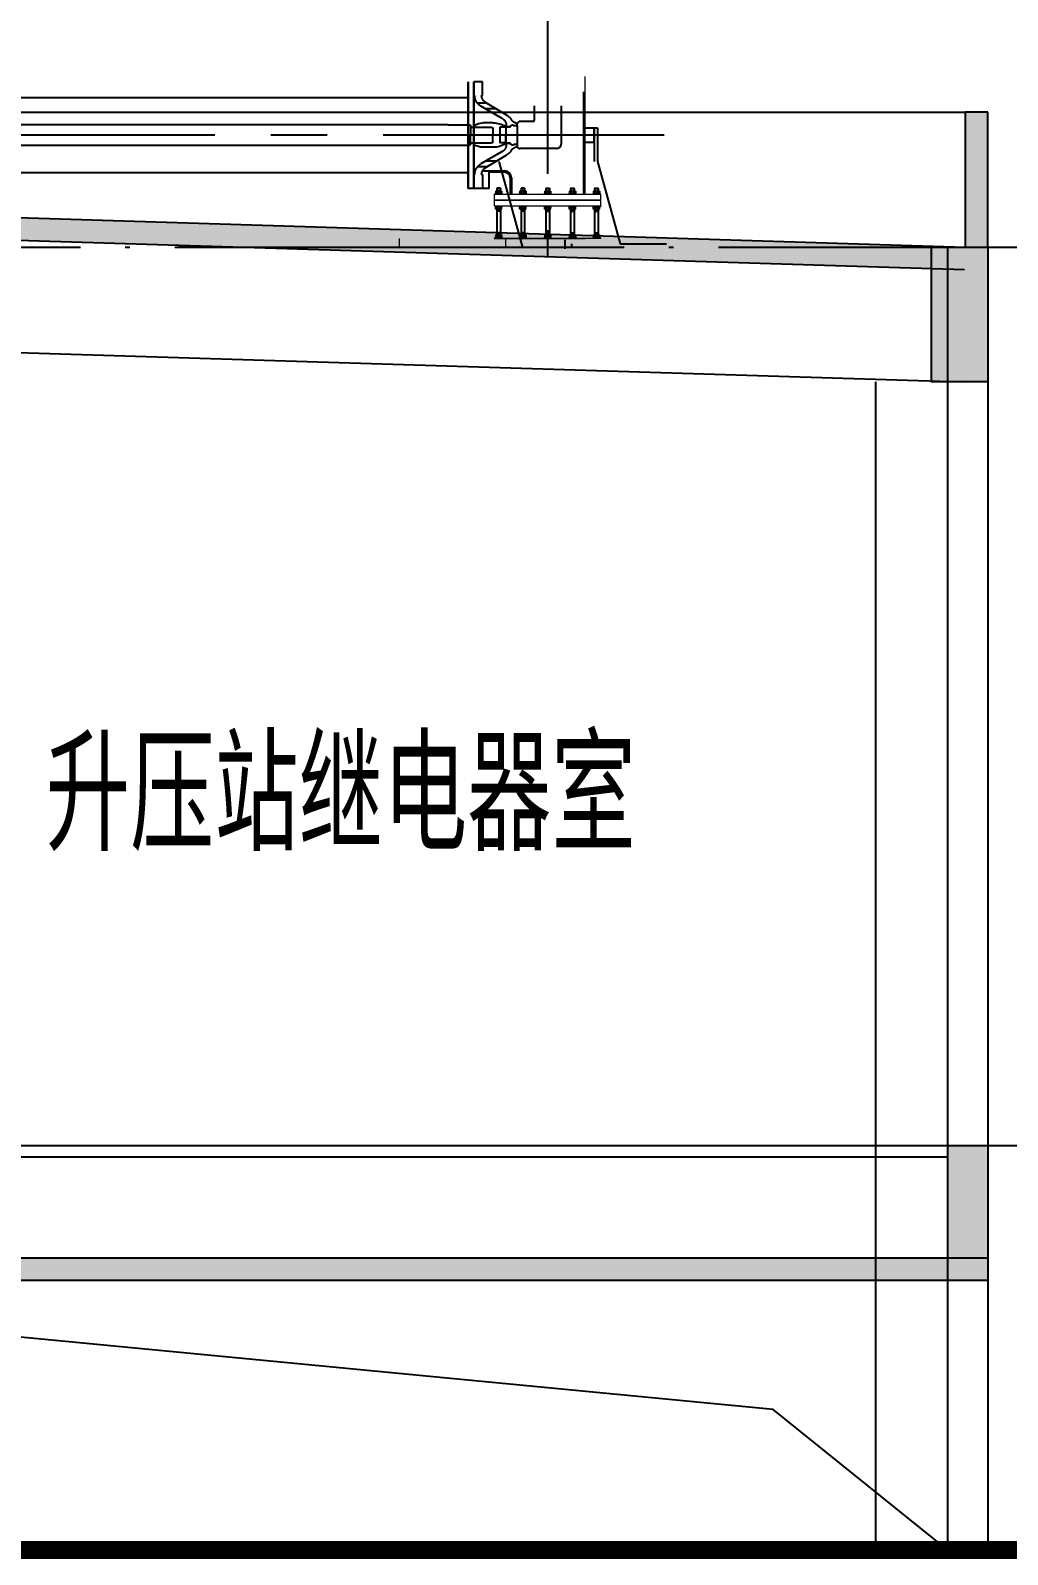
# Model space of a CAD drawing. Header units: millimetres. Extents: x 283073 to 367223, y 132052 to 191502.
# Drawn here: x 356817 to 361166, y 145836 to 152621 of the extents above; entities that cross this region are included whole.
import ezdxf
from ezdxf.enums import TextEntityAlignment as Align

# ---------------------------------------------------------------- set-up
doc = ezdxf.new("R2010")
doc.units = ezdxf.units.MM
doc.header["$LTSCALE"] = 1000
for name, pattern in [('CENTER', [2, 1.25, -0.25, 0.25, -0.25]), ('DOTE', [2.42, 2, -0.2, 0.02, -0.2]), ('F', [0.75, 0.5, -0.25]), ('G', [2, 1.25, -0.25, 0.25, -0.25])]:
    doc.linetypes.add(name, pattern=pattern)
for name, color, linetype in [('01', 7, 'Continuous'), ('02', 1, 'Continuous'), ('04', 2, 'F'), ('05', 4, 'G'), ('09', 3, 'Continuous'), ('55', 7, 'Continuous'), ('DOTE', 1, 'CENTER'), ('PUB_DIM', 3, 'Continuous'), ('WALL', 255, 'Continuous')]:
    doc.layers.add(name, color=color, linetype=linetype)
doc.styles.add('HZ', font='geditxt.shx', dxfattribs={"width": 0.75, "bigfont": 'hzfs_1.shx'})

# ---------------------------------------------------------------- blocks, each defined once
blk = doc.blocks.new('FDG')
at = {"layer": '01'}
for p, q in [((-45836.8, -17749.6, 0), (-45802.9, -17749.6, 0)), ((-45836.8, -17749.6, 0), (-45836.8, -17752.2, 0)), ((-45833.2, -17737.1, 0), (-45807, -17737.1, 0)), ((-45833.2, -17737.1, 0), (-45833.2, -17749.6, 0)), ((-45833.2, -17747, 0), (-45807, -17747, 0)), ((-45827.1, -17723.9, 0), (-45828.5, -17725.3, 0)), ((-45828.5, -17725.3, 0), (-45812.5, -17725.3, 0)), ((-45828.5, -17725.3, 0), (-45828.5, -17737.1, 0)), ((-45827.1, -17723.9, 0), (-45813.8, -17723.9, 0)), ((-45825, -17737.1, 0), (-45825, -17747, 0)), ((-45821.7, -17746.8, 0), (-45820.6, -17749.6, 0)), ((-45819.9, -17746.8, 0), (-45818.8, -17749.6, 0)), ((-45814.9, -17737.1, 0), (-45814.9, -17747, 0)), ((-45812.5, -17725.3, 0), (-45813.8, -17723.9, 0)), ((-45812.5, -17725.3, 0), (-45812.5, -17737.1, 0)), ((-45807, -17737.1, 0), (-45807, -17749.6, 0)), ((-45802.9, -17752.2, 0), (-45802.9, -17749.6, 0)), ((-45836.8, -17804.7, 0), (-45836.8, -17802.2, 0)), ((-45836.8, -17804.7, 0), (-45802.9, -17804.7, 0)), ((-45833.2, -17817.2, 0), (-45833.2, -17804.7, 0)), ((-45833.2, -17807.4, 0), (-45807, -17807.4, 0)), ((-45833.2, -17817.2, 0), (-45807, -17817.2, 0)), ((-45828.5, -17817.2, 0), (-45828.5, -17932.1, 0)), ((-45828.5, -17826.1, 0), (-45812.5, -17826.1, 0)), ((-45825, -17817.2, 0), (-45825, -17807.4, 0)), ((-45821.7, -17807.5, 0), (-45820.6, -17804.7, 0)), ((-45819.9, -17807.5, 0), (-45818.8, -17804.7, 0)), ((-45814.9, -17817.2, 0), (-45814.9, -17807.4, 0)), ((-45812.5, -17817.2, 0), (-45812.5, -17932.1, 0)), ((-45807, -17817.2, 0), (-45807, -17804.7, 0)), ((-45802.9, -17802.2, 0), (-45802.9, -17804.7, 0)), ((-45836.8, -17944.6, 0), (-45802.9, -17944.6, 0)), ((-45836.8, -17944.6, 0), (-45836.8, -17947.2, 0)), ((-45833.2, -17932.1, 0), (-45807, -17932.1, 0)), ((-45833.2, -17932.1, 0), (-45833.2, -17944.6, 0)), ((-45833.2, -17942, 0), (-45807, -17942, 0)), ((-45828.5, -17923.2, 0), (-45812.5, -17923.2, 0)), ((-45825, -17932.1, 0), (-45825, -17942, 0)), ((-45821.7, -17941.8, 0), (-45820.6, -17944.6, 0)), ((-45819.9, -17941.8, 0), (-45818.8, -17944.6, 0)), ((-45814.9, -17932.1, 0), (-45814.9, -17942, 0)), ((-45807, -17932.1, 0), (-45807, -17944.6, 0)), ((-45802.9, -17947.2, 0), (-45802.9, -17944.6, 0))]:
    blk.add_line(p, q, dxfattribs=at)
at = {"layer": '02'}
for p, q in [((-45827.1, -17723.9, 0), (-45827.1, -17737.1, 0)), ((-45813.8, -17723.9, 0), (-45813.8, -17737.1, 0)), ((-45827.1, -17817.2, 0), (-45827.1, -17826.1, 0)), ((-45813.8, -17817.2, 0), (-45813.8, -17826.1, 0)), ((-45827.1, -17932.1, 0), (-45827.1, -17923.2, 0)), ((-45813.8, -17932.1, 0), (-45813.8, -17923.2, 0))]:
    blk.add_line(p, q, dxfattribs=at)
at = {"layer": 'DEFPOINTS', "color": 0, "linetype": 'ByBlock'}
for p in [(-45805.5, -17752.2, 0), (-45805.5, -17752.2, 0), (-45805.5, -17947.2, 0), (-45805.5, -17947.2, 0), (-45805.5, -17947.2, 0), (-45805.5, -17947.2, 0)]:
    blk.add_point(p, dxfattribs=at)
blk = doc.blocks.new('小电连接')
at = {"layer": '01'}
for p, q in [((-142, 35.5), (-142, 0)), ((-85.6, 54.5), (-39.7, 54.5)), ((0, -39), (0, 39)), ((-142, -35.5), (-142, 0)), ((-85.6, -54.5), (-39.7, -54.5))]:
    blk.add_line(p, q, dxfattribs=at)
for centre, radius, start, end in [((-139, 35.5), 3, 123.37879, 180), ((-141.5, 35.5), 0.5, 180, 270), ((-85.6, -45.5), 100, 90, 123.37879), ((-44.2, -25.4), 80, 57.99153, 86.76496), ((-4.1, 39), 4.05, 358.7625, 59.37543), ((-141.5, -35.5), 0.5, 90, 180), ((-139, -35.5), 3, 180, 236.62121), ((-85.6, 45.5), 100, 236.62121, 270), ((-44.2, 25.3), 80, 273.23504, 301.98865), ((-4.1, -39.1), 4.05, 303.22113, 1.2375)]:
    blk.add_arc(centre, radius, start, end, dxfattribs=at)
at = {"layer": '04'}
for p, q in [((-141.5, 35), (-115, 35)), ((-115, 35), (-115, -35)), ((-141.5, -35), (-115, -35))]:
    blk.add_line(p, q, dxfattribs=at)
blk = doc.blocks.new('户外通气绝缘子')
at = {"layer": '04'}
for p, q in [((-38, 475), (0, 475)), ((-38, 413.5), (-38, 475)), ((0, 475), (0, 413.6)), ((-34.4, 413.5), (-38, 413.5)), ((-3.9, 413.6), (0, 413.6)), ((-50.9, 383.6), (-147.2, 325.8)), ((-126.3, 311.5), (-31.5, 365.9)), ((-99.3, 354.5), (-51.4, 354.5)), ((-58.1, 379.3), (-15.9, 379.3)), ((-193, 278.9), (-193, 288.8)), ((-193, 278.9), (-179.6, 278.9)), ((-193, 278.9), (-193, 186.2)), ((-174.6, 281.9), (-170, 281.9)), ((-162.5, 274.4), (-162.5, 273.9)), ((-143.9, 273.9), (-162.5, 273.9)), ((-162.5, 273.9), (-142, 273.9)), ((-143.9, 273.9), (-143.9, 281.1)), ((-142, 273.9), (-142, 201.1)), ((-193, 196.1), (-179.6, 196.1)), ((-193, 196.1), (-193, 186.2)), ((-174.6, 193.1), (-170, 193.1)), ((-162.5, 200.6), (-162.5, 201.1)), ((-162.5, 201.1), (-142, 201.1)), ((-143.9, 201.1), (-162.5, 201.1)), ((-50.9, 91.4), (-147.2, 149.2)), ((-143.9, 201.1), (-143.9, 193.9)), ((-126.3, 163.5), (-31.5, 109.1)), ((-99.3, 120.5), (-51.4, 120.5)), ((-99.3, 120.5), (-51.4, 120.5)), ((-58.1, 95.7), (-15.9, 95.7)), ((-58.1, 95.7), (-15.9, 95.7)), ((-38, 61.5), (-38, 0)), ((-34.4, 61.5), (-38, 61.5)), ((-34.4, 61.5), (-38, 61.5)), ((-38, 0), (0, 0)), ((-3.9, 61.4), (0, 61.4)), ((-3.9, 61.4), (0, 61.4)), ((0, 0), (0, 61.4))]:
    blk.add_line(p, q, dxfattribs=at)
for centre, radius, start, end in [((-70.3, 413.8), 35.9, 302.81193, 359.64299), ((-58.9, 413.6), 55, 299.86827, 0.00004), ((-199.7, 328.2), 40, 279.58498, 324.15228), ((-179.6, 281.7), 2.8, 270, 332.336), ((-174.6, 279.1), 2.8, 90, 152.336), ((-170, 274.4), 7.5, 0, 90), ((-118.9, 278.6), 55, 120.9692, 151.59737), ((-108.9, 281.1), 35, 119.86827, 180), ((-199.7, 146.8), 40, 35.84772, 80.41502), ((-179.6, 193.3), 2.8, 27.664, 90), ((-174.6, 195.9), 2.8, 207.664, 270), ((-170, 200.6), 7.5, 270, 0), ((-118.9, 196.4), 55, 208.40263, 239.0308), ((-108.9, 193.9), 35, 180, 240.13173), ((-70.3, 61.2), 35.9, 0.35701, 57.18807), ((-70.3, 61.2), 35.9, 0.35701, 57.18807), ((-58.9, 61.4), 55, 359.99996, 60.13173), ((-58.9, 61.4), 55, 359.99996, 60.13173)]:
    blk.add_arc(centre, radius, start, end, dxfattribs=at)
blk = doc.blocks.new('555555555')
at = {"layer": '01'}
for p, q in [((15, 35), (0, 35)), ((0, 35), (0, -35)), ((15, 40), (15, 0)), ((15, -40), (15, 0)), ((115, 45), (20, 45)), ((15, -35), (0, -35)), ((115, -45), (20, -45))]:
    blk.add_line(p, q, dxfattribs=at)
for centre, start, end in [((20, 40), 90, 180), ((20, -40), 180, 270)]:
    blk.add_arc(centre, 5, start, end, dxfattribs=at)
at = {"layer": '04'}
for p, q in [((-85, 30.7), (-85, 0)), ((-77.3, 34.9), (-83.7, 32.6)), ((0, 35), (-76.6, 35)), ((-85, -30.7), (-85, 0)), ((-77.3, -34.9), (-83.7, -32.6)), ((0, -35), (-76.6, -35))]:
    blk.add_line(p, q, dxfattribs=at)
for centre, start, end in [((-83, 30.7), 110, 180), ((-76.6, 33), 90, 110), ((-83, -30.7), 180, 250), ((-76.6, -33), 250, 270)]:
    blk.add_arc(centre, 2, start, end, dxfattribs=at)

msp = doc.modelspace()

# ---------------------------------------------------------------- hatches: boundary and pattern name
at = {"layer": '01'}
for points in [[(361078.3, 152256.9), (360978.3, 152256.9), (360978.3, 151656.9), (361078.3, 151656.9)], [(355203.3, 151836.8), (355203.3, 151736.7), (360828.3, 151561.5), (360828.3, 151661.6)], [(360828.3, 151056.9), (361078.3, 151056.9), (361078.3, 151656.9), (360828.3, 151656.9)], [(360898.3, 147156.9), (361078.3, 147156.9), (361078.3, 147656.9), (360898.3, 147656.9)], [(355203.3, 147156.9), (355203.3, 147056.9), (361078.3, 147056.9), (361078.3, 147156.9)]]:
    msp.add_hatch(color=256, dxfattribs=at).paths.add_polyline_path(points)

# ---------------------------------------------------------------- linework, layer by layer
for p, q in [((358765.9, 152393.2, 0), (358765.9, 151918.2, 0)), ((358765.9, 151918.2, 0), (358765.9, 152393.2, 0)), ((358790.9, 152393.2, 0), (358790.9, 151918.2, 0)), ((358790.9, 151918.2, 0), (358790.9, 152393.2, 0)), ((358790.9, 151918.2, 0), (358790.9, 152393.2, 0)), ((359279.6, 151890.7, 0), (359279.6, 152347.6, 0)), ((354881.9, 152322.4), (358765.9, 152322.4, 0)), ((355203.3, 152256.9), (360978.3, 152256.9)), ((359058.9, 152285.7, 0), (359058.9, 152220.7, 0)), ((359178.9, 152285.7, 0), (359178.9, 152115.7, 0)), ((358675.9, 152200.7, 0), (355131.9, 152200.7)), ((359053.9, 152215.7, 0), (358996.1, 152215.7, 0)), ((359285.6, 152187.2, 0), (359325.6, 152187.2, 0)), ((359285.6, 152124.2, 0), (359325.6, 152124.2, 0)), ((359325.6, 152187.2, 0), (359341.6, 152187.2, 0)), ((359325.6, 152124.2, 0), (359325.6, 152187.2, 0)), ((359325.6, 152187.2, 0), (359325.6, 152038, 0)), ((359341.6, 152187.2, 0), (359341.6, 152037.9, 0)), ((355036.8, 152110.7), (358675.9, 152110.7, 0)), ((359145, 152095.7, 0), (358997, 152095.7, 0)), ((359158.9, 152095.7, 0), (359145, 152095.7, 0)), ((354881.9, 151989), (358765.9, 151989, 0)), ((358828.9, 151995.7, 0), (358928.2, 151995.7, 0)), ((358858.9, 151918.2, 0), (358858.9, 151989.7, 0)), ((358928.2, 151989.7, 0), (358858.9, 151989.7, 0)), ((358901.9, 152038, 0), (359007.1, 151655.7, 0)), ((359341.6, 152038, 0), (359442.4, 151671.6, 0)), ((358790.9, 151918.2, 0), (358765.9, 151918.2, 0)), ((358790.9, 151918.2, 0), (358765.9, 151918.2, 0)), ((358858.9, 151918.2, 0), (358828.9, 151918.2, 0)), ((358952.2, 151965.7, 0), (358952.2, 151890.7, 0)), ((358958.2, 151965.7, 0), (358958.2, 151890.7, 0)), ((355197.9, 151836.9), (360978.3, 151656.9)), ((355194.7, 151737), (360975.2, 151557)), ((359224.8, 151671.7, 0), (359224.8, 151655.7, 0)), ((359442.4, 151671.6, 0), (359648.5, 151671.7, 0)), ((355179.2, 151237.2), (360959.7, 151057.2)), ((360578.3, 151056.9), (360578.3, 145856.9)), ((355203.3, 147656.9), (361078.3, 147656.9)), ((355203.3, 147606.9), (360898.3, 147606.9)), ((360122.9, 146482.2), (348928.3, 147556.9)), ((355203.3, 147156.9), (361078.3, 147156.9)), ((355023.3, 147056.9), (361078.3, 147056.9)), ((360898.3, 145856.9), (360122.9, 146482.2))]:
    msp.add_line(p, q, dxfattribs=at)
at = {"layer": '01', "linetype": 'Continuous', "lineweight": 15}
for p, q in [((359356.4, 151890.7, 0), (358881.4, 151890.7, 0)), ((359356.4, 151865.7, 0), (358881.4, 151865.7, 0)), ((358881.4, 151865.7, 0), (359286.9, 151865.7, 0)), ((359286.9, 151865.7, 0), (359356.4, 151865.7, 0)), ((358881.4, 151840.7, 0), (359356.4, 151840.7, 0)), ((358457.7, 151655.7, 0), (358932.7, 151655.7, 0)), ((358881.4, 151695.7, 0), (359286.9, 151695.7, 0)), ((359356.4, 151695.7, 0), (358881.4, 151695.7, 0))]:
    msp.add_line(p, q, dxfattribs=at)
at = {"layer": '01'}
msp.add_lwpolyline([(360828.3, 151656.9), (361078.3, 151656.9), (361078.3, 151056.9), (360828.3, 151056.9), (360828.3, 151656.9)], dxfattribs=at)
at = {"layer": '01', "const_width": 80}
msp.add_lwpolyline([(348728.3, 145856.9), (361078.3, 145856.9), (362497.3, 145856.9)], dxfattribs=at)
at = {"layer": '01'}
for centre, radius, start, end in [((358996.6, 152202.3, 0), 13.5, 88.11928, 160.02445), ((359053.9, 152220.7, 0), 5, 270, 0), ((358996.6, 152109.2, 0), 13.5, 199.97555, 271.88072), ((359158.9, 152115.7, 0), 20, 270, 0), ((358928.2, 151965.7, 0), 30, 0, 90), ((358928.2, 151965.7, 0), 24, 0, 90)]:
    msp.add_arc(centre, radius, start, end, dxfattribs=at)
at = {"layer": '01', "linetype": 'Continuous', "lineweight": 15}
for points in [[(359285.6, 151890.7, 0), (359285.6, 152415.7, 0)], [(358881.4, 151890.7, 0), (358881.4, 151865.7, 0)], [(358881.4, 151865.7, 0), (358881.4, 151840.7, 0)], [(359356.4, 151865.7, 0), (359356.4, 151890.7, 0)], [(359356.4, 151840.7, 0), (359356.4, 151865.7, 0)], [(358457.7, 151695.7, 0), (358457.7, 151655.7, 0)], [(358932.7, 151655.7, 0), (358932.7, 151695.7, 0)]]:
    msp.add_open_spline(points, degree=1, dxfattribs=at)
at = {"layer": '05'}
for p, q in [((359118.9, 155232.8, 0), (359118.9, 151616.4, 0)), ((359637.5, 152155.7), (354291.2, 152155.7)), ((359195.2, 151688.6, 0), (359195.2, 151649, 0))]:
    msp.add_line(p, q, dxfattribs=at)
at = {"layer": '55'}
msp.add_line((360578.3, 145856.9), (361078.3, 145856.9), dxfattribs=at)
at = {"layer": 'DOTE', "linetype": 'DOTE'}
for p, q in [((340519.3, 151656.9), (362506.3, 151656.9)), ((355203.3, 147656.9), (362506.3, 147656.9))]:
    msp.add_line(p, q, dxfattribs=at)
at = {"layer": 'WALL'}
for p, q in [((360978.3, 152256.9), (360978.3, 151656.9)), ((361078.3, 152256.9), (360978.3, 152256.9)), ((361078.3, 151656.9), (361078.3, 152256.9)), ((360898.3, 151656.9), (360898.3, 150156.9)), ((361078.3, 151656.9), (361078.3, 150156.9)), ((360898.3, 150337.8), (360898.3, 145856.9)), ((361078.3, 150337.8), (361078.3, 145856.9))]:
    msp.add_line(p, q, dxfattribs=at)

# ---------------------------------------------------------------- block references
at = {"xscale": -1}
msp.add_blockref('户外通气绝缘子', (358790.9, 151918.2, 0), dxfattribs=at)
at = {"layer": '01', "xscale": -1}
msp.add_blockref('小电连接', (358790.9, 152155.7, 0), dxfattribs=at)
at = {"layer": '04', "ltscale": 20, "xscale": -1}
msp.add_blockref('555555555', (358790.9, 152155.7, 0), dxfattribs=at)
at = {"layer": '09', "xscale": -1}
for p in [(313080.9, 169642.9, 0), (313188.3, 169642.9, 0)]:
    msp.add_blockref('FDG', p, dxfattribs=at)
at = {"layer": '09'}
for p in [(404939.4, 169642.9, 0), (405049.5, 169642.9, 0), (405156.9, 169642.9, 0)]:
    msp.add_blockref('FDG', p, dxfattribs=at)

# ---------------------------------------------------------------- texts
at = {"layer": 'PUB_DIM', "color": 0, "style": 'HZ', "width": 0.75}
msp.add_text('升压站继电器室', height=500, dxfattribs=at).set_placement((358198.5, 149246.6), align=Align.MIDDLE)

doc.saveas('drawing.dxf')
